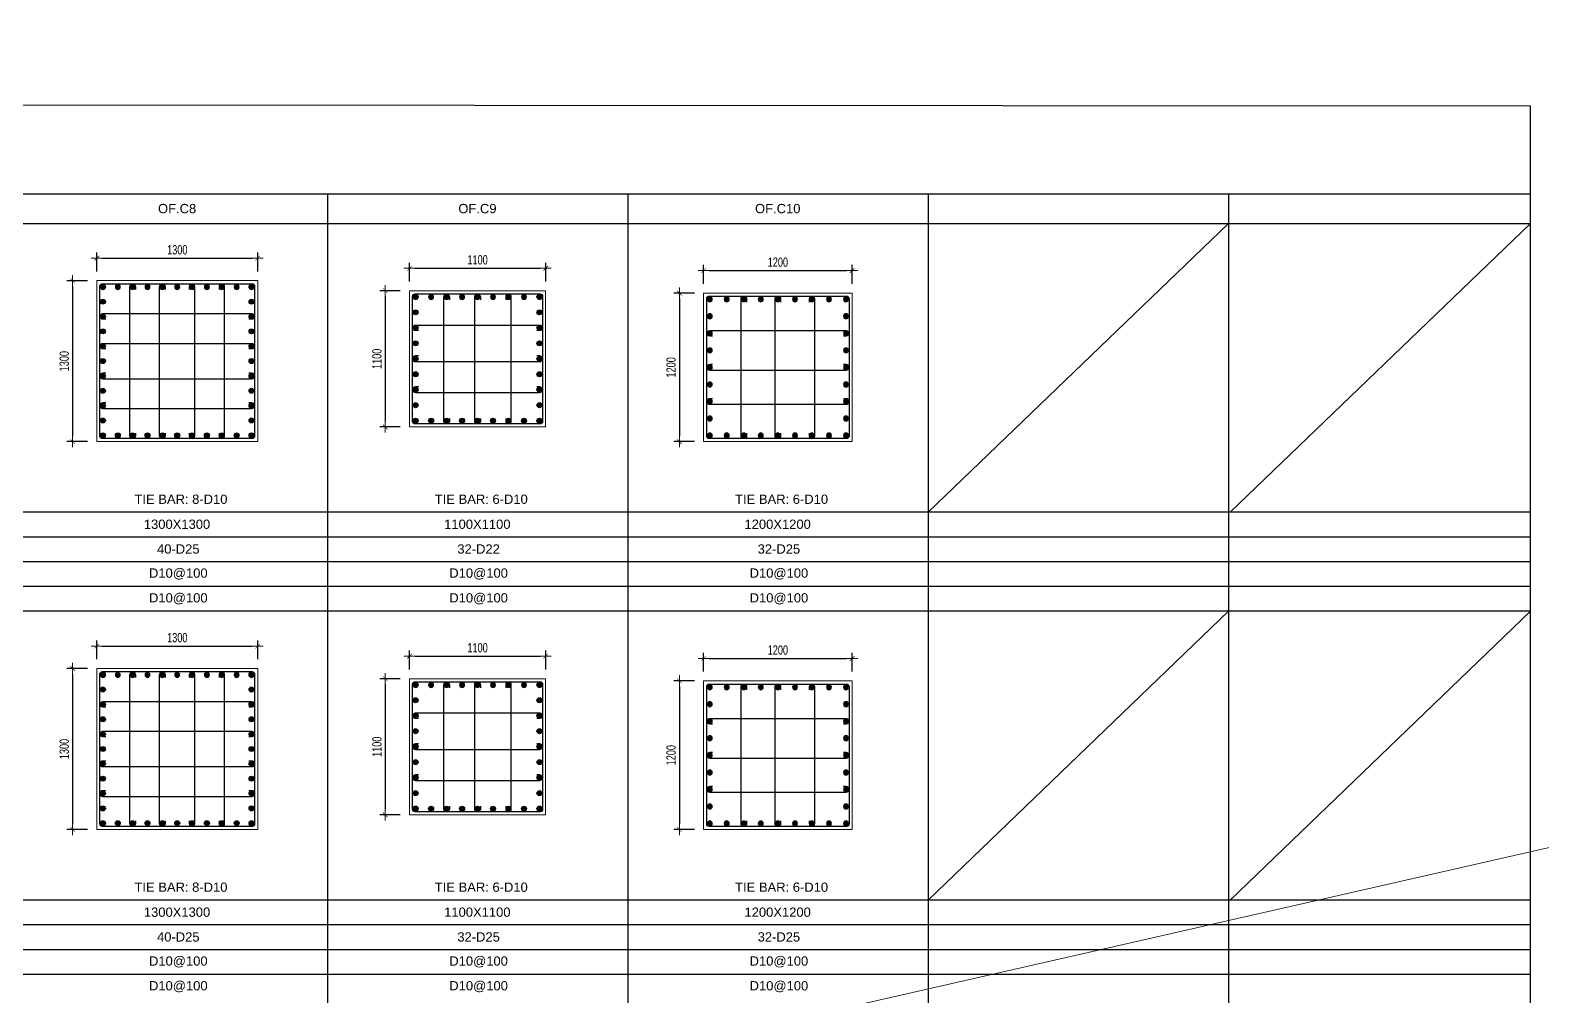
# Model space of a CAD drawing. Header units: millimetres. Extents: x 49323 to 380960, y -6102 to 181761.
# Drawn here: x 339682 to 351893, y 95727 to 103525 of the extents above; entities that cross this region are included whole.
import ezdxf
from ezdxf.enums import TextEntityAlignment as Align

# ---------------------------------------------------------------- set-up
doc = ezdxf.new("R2010")
doc.units = ezdxf.units.MM
doc.linetypes.add('CENTER2', pattern=[1.125, 0.75, -0.125, 0.125, -0.125])
doc.layers.get('Defpoints').update_dxf_attribs({"color": 151, "lineweight": 9})
for name, color, linetype in [('2', 2, 'Continuous'), ('A-ANNO-LEAD', 4, 'Continuous'), ('CEN', 1, 'CENTER2'), ('STL', 3, 'Continuous'), ('TIT1', 3, 'Continuous')]:
    doc.layers.add(name, color=color, linetype=linetype)
doc.layers.add('NDC_S_CONTINUOUS', color=3, linetype='Continuous', lineweight=20)
doc.layers.add('NDC_S_DIM', color=1, linetype='Continuous', lineweight=15)
doc.styles.add('NDC_ARIAL', font='arial.ttf', dxfattribs={"width": 0.85})
doc.styles.add('NDC_DIM', font='', dxfattribs={"width": 0.75})
doc.styles.get('NDC_DIM').set_extended_font_data('Dotum')
doc.dimstyles.new('NDC_dim_30', dxfattribs={"dimscale": 30, "dimtxt": 2.5, "dimasz": 1.5, "dimexe": 1.5, "dimexo": 2.5, "dimgap": 1, "dimtad": 1, "dimdec": 0, "dimzin": 0, "dimdsep": 46, "dimtxsty": 'NDC_DIM', "dimblk": 'DIMMARK', "dimcen": 0.09, "dimdle": 1.2, "dimclrd": 1, "dimclre": 1, "dimclrt": 3, "dimadec": 0, "dimazin": 0, "dimtfac": 1, "dimtdec": 0, "dimtix": 1, "dimtofl": 0, "dimtmove": 0, "dimatfit": 3, "dimfxl": 8, "dimfxlon": 1, "dimtolj": 1, "dimtzin": 0, "dimarcsym": 0})

# ---------------------------------------------------------------- blocks, each defined once
blk = doc.blocks.new('DIMMARK')
at = {"layer": 'NDC_S_DIM', "color": 1}
blk.add_line((-1.5, 0), (1, 0), dxfattribs=at)
at = {"layer": 'NDC_S_DIM', "color": 2, "const_width": 0.1}
blk.add_lwpolyline([(-0.42, -0.42), (0.42, 0.42)], dxfattribs=at)
blk = doc.blocks.new('*D1267')
at = {"layer": 'Defpoints', "color": 0, "ltscale": 40, "transparency": 16777216}
for p in [(341520, 98551), (340220, 98370), (341520, 98370)]:
    blk.add_point(p, dxfattribs=at)
at = {"layer": 'NDC_S_DIM', "color": 1, "lineweight": -2, "ltscale": 40, "transparency": 16777216}
for p, q in [((340220, 98445), (340220, 98596)), ((340265, 98551), (341475, 98551)), ((341520, 98445), (341520, 98596))]:
    blk.add_line(p, q, dxfattribs=at)
at = {"layer": 'NDC_S_DIM', "color": 1, "lineweight": -2, "ltscale": 40, "transparency": 16777216, "xscale": 45, "yscale": 45, "zscale": 45, "rotation": 180}
blk.add_blockref('DIMMARK', (340220, 98551), dxfattribs=at)
at = {"layer": 'NDC_S_DIM', "color": 1, "lineweight": -2, "ltscale": 40, "transparency": 16777216, "xscale": 45, "yscale": 45, "zscale": 45}
blk.add_blockref('DIMMARK', (341520, 98551), dxfattribs=at)
at = {"layer": 'NDC_S_DIM', "color": 3, "ltscale": 40, "transparency": 16777216, "insert": (340870, 98619), "char_height": 75, "attachment_point": 5, "style": 'NDC_DIM'}
blk.add_mtext('\\A1;1300', dxfattribs=at)
blk = doc.blocks.new('*D1268')
at = {"layer": 'Defpoints', "color": 0, "ltscale": 40, "transparency": 16777216}
for p in [(340220, 98370), (340024, 97070), (340220, 97070)]:
    blk.add_point(p, dxfattribs=at)
at = {"layer": 'NDC_S_DIM', "color": 1, "lineweight": -2, "ltscale": 40, "transparency": 16777216}
for p, q in [((340145, 98370), (339979, 98370)), ((340024, 98325), (340024, 97115)), ((340145, 97070), (339979, 97070))]:
    blk.add_line(p, q, dxfattribs=at)
at = {"layer": 'NDC_S_DIM', "color": 1, "lineweight": -2, "ltscale": 40, "transparency": 16777216, "xscale": 45, "yscale": 45, "zscale": 45}
for p, rotation in [((340024, 98370), 90), ((340024, 97070), 270)]:
    blk.add_blockref('DIMMARK', p, dxfattribs=dict(at, rotation=rotation))
at = {"layer": 'NDC_S_DIM', "color": 3, "ltscale": 40, "transparency": 16777216, "insert": (339957, 97720), "char_height": 75, "attachment_point": 5, "rotation": 90, "style": 'NDC_DIM'}
blk.add_mtext('\\A1;1300', dxfattribs=at)
blk = doc.blocks.new('8')
at = {"layer": '2'}
blk.add_hatch(color=256, dxfattribs=at).paths.add_polyline_path([(20, 0, 0.386127), (2, 20), (-2, 20, 0.386127), (-20, 0, 1)])
blk.add_circle((0, 0), 20, dxfattribs=at)
blk = doc.blocks.new('5')
at = {"layer": 'CEN', "rotation": 180}
blk.add_blockref('8', (0, 0), dxfattribs=at)
blk = doc.blocks.new('*U1227')
at = {"layer": 'STL', "xscale": -1, "rotation": 270}
blk.add_blockref('5', (0, 0), dxfattribs=at)
blk = doc.blocks.new('*U1228')
at = {"layer": 'NDC_S_DIM', "color": 0, "linetype": 'ByBlock', "lineweight": -2, "transparency": 16777216}
for p in [(308920, 95186), (309040, 95186), (309160, 95186), (309280, 95186), (309400, 95186), (309520, 95186), (309640, 95186), (309760, 95186), (309880, 95186), (310000, 95186), (310120, 95186)]:
    blk.add_blockref('*U1227', p, dxfattribs=at)
blk = doc.blocks.new('*U1229')
at = {"layer": 'STL', "xscale": -1, "rotation": 270}
blk.add_blockref('5', (0, 0), dxfattribs=at)
blk = doc.blocks.new('*U1230')
at = {"layer": 'NDC_S_DIM', "color": 0, "linetype": 'ByBlock', "lineweight": -2, "transparency": 16777216}
for p in [(308920, 95186), (309040, 95186), (309160, 95186), (309280, 95186), (309400, 95186), (309520, 95186), (309640, 95186), (309760, 95186), (309880, 95186), (310000, 95186), (310120, 95186)]:
    blk.add_blockref('*U1229', p, dxfattribs=at)
blk = doc.blocks.new('*U1243')
at = {"layer": 'STL', "xscale": -1, "rotation": 270}
blk.add_blockref('5', (0, 0), dxfattribs=at)
blk = doc.blocks.new('*U1244')
at = {"layer": 'NDC_S_DIM', "color": 0, "linetype": 'ByBlock', "lineweight": -2, "transparency": 16777216}
for p in [(308920, 95186), (309040, 95186), (309160, 95186), (309280, 95186), (309400, 95186), (309520, 95186), (309640, 95186), (309760, 95186), (309880, 95186), (310000, 95186), (310120, 95186)]:
    blk.add_blockref('*U1243', p, dxfattribs=at)
blk = doc.blocks.new('*U1245')
at = {"layer": 'STL', "xscale": -1, "rotation": 270}
blk.add_blockref('5', (0, 0), dxfattribs=at)
blk = doc.blocks.new('*U1246')
at = {"layer": 'NDC_S_DIM', "color": 0, "linetype": 'ByBlock', "lineweight": -2, "transparency": 16777216}
for p in [(308920, 95186), (309040, 95186), (309160, 95186), (309280, 95186), (309400, 95186), (309520, 95186), (309640, 95186), (309760, 95186), (309880, 95186), (310000, 95186), (310120, 95186)]:
    blk.add_blockref('*U1245', p, dxfattribs=at)
blk = doc.blocks.new('*D1269')
at = {"layer": 'Defpoints', "color": 0, "ltscale": 40, "transparency": 16777216}
for p in [(341520, 101684), (340220, 101502), (341520, 101502)]:
    blk.add_point(p, dxfattribs=at)
at = {"layer": 'NDC_S_DIM', "color": 1, "lineweight": -2, "ltscale": 40, "transparency": 16777216}
for p, q in [((340220, 101577), (340220, 101729)), ((341520, 101577), (341520, 101729)), ((340265, 101684), (341475, 101684))]:
    blk.add_line(p, q, dxfattribs=at)
at = {"layer": 'NDC_S_DIM', "color": 1, "lineweight": -2, "ltscale": 40, "transparency": 16777216, "xscale": 45, "yscale": 45, "zscale": 45, "rotation": 180}
blk.add_blockref('DIMMARK', (340220, 101684), dxfattribs=at)
at = {"layer": 'NDC_S_DIM', "color": 1, "lineweight": -2, "ltscale": 40, "transparency": 16777216, "xscale": 45, "yscale": 45, "zscale": 45}
blk.add_blockref('DIMMARK', (341520, 101684), dxfattribs=at)
at = {"layer": 'NDC_S_DIM', "color": 3, "ltscale": 40, "transparency": 16777216, "insert": (340870, 101751), "char_height": 75, "attachment_point": 5, "style": 'NDC_DIM'}
blk.add_mtext('\\A1;1300', dxfattribs=at)
blk = doc.blocks.new('*D1270')
at = {"layer": 'Defpoints', "color": 0, "ltscale": 40, "transparency": 16777216}
for p in [(340220, 101502), (340024, 100202), (340220, 100202)]:
    blk.add_point(p, dxfattribs=at)
at = {"layer": 'NDC_S_DIM', "color": 1, "lineweight": -2, "ltscale": 40, "transparency": 16777216}
for p, q in [((340145, 101502), (339979, 101502)), ((340024, 101457), (340024, 100247)), ((340145, 100202), (339979, 100202))]:
    blk.add_line(p, q, dxfattribs=at)
at = {"layer": 'NDC_S_DIM', "color": 1, "lineweight": -2, "ltscale": 40, "transparency": 16777216, "xscale": 45, "yscale": 45, "zscale": 45}
for p, rotation in [((340024, 101502), 90), ((340024, 100202), 270)]:
    blk.add_blockref('DIMMARK', p, dxfattribs=dict(at, rotation=rotation))
at = {"layer": 'NDC_S_DIM', "color": 3, "ltscale": 40, "transparency": 16777216, "insert": (339957, 100852), "char_height": 75, "attachment_point": 5, "rotation": 90, "style": 'NDC_DIM'}
blk.add_mtext('\\A1;1300', dxfattribs=at)
blk = doc.blocks.new('*U1235')
at = {"layer": 'STL', "xscale": -1, "rotation": 270}
blk.add_blockref('5', (0, 0), dxfattribs=at)
blk = doc.blocks.new('*U1236')
at = {"layer": 'NDC_S_DIM', "color": 0, "linetype": 'ByBlock', "lineweight": -2, "transparency": 16777216}
for p in [(308920, 95186), (309040, 95186), (309160, 95186), (309280, 95186), (309400, 95186), (309520, 95186), (309640, 95186), (309760, 95186), (309880, 95186), (310000, 95186), (310120, 95186)]:
    blk.add_blockref('*U1235', p, dxfattribs=at)
blk = doc.blocks.new('*U1237')
at = {"layer": 'STL', "xscale": -1, "rotation": 270}
blk.add_blockref('5', (0, 0), dxfattribs=at)
blk = doc.blocks.new('*U1238')
at = {"layer": 'NDC_S_DIM', "color": 0, "linetype": 'ByBlock', "lineweight": -2, "transparency": 16777216}
for p in [(308920, 95186), (309040, 95186), (309160, 95186), (309280, 95186), (309400, 95186), (309520, 95186), (309640, 95186), (309760, 95186), (309880, 95186), (310000, 95186), (310120, 95186)]:
    blk.add_blockref('*U1237', p, dxfattribs=at)
blk = doc.blocks.new('*U1239')
at = {"layer": 'STL', "xscale": -1, "rotation": 270}
blk.add_blockref('5', (0, 0), dxfattribs=at)
blk = doc.blocks.new('*U1240')
at = {"layer": 'NDC_S_DIM', "color": 0, "linetype": 'ByBlock', "lineweight": -2, "transparency": 16777216}
for p in [(308920, 95186), (309040, 95186), (309160, 95186), (309280, 95186), (309400, 95186), (309520, 95186), (309640, 95186), (309760, 95186), (309880, 95186), (310000, 95186), (310120, 95186)]:
    blk.add_blockref('*U1239', p, dxfattribs=at)
blk = doc.blocks.new('*U1241')
at = {"layer": 'STL', "xscale": -1, "rotation": 270}
blk.add_blockref('5', (0, 0), dxfattribs=at)
blk = doc.blocks.new('*U1242')
at = {"layer": 'NDC_S_DIM', "color": 0, "linetype": 'ByBlock', "lineweight": -2, "transparency": 16777216}
for p in [(308920, 95186), (309040, 95186), (309160, 95186), (309280, 95186), (309400, 95186), (309520, 95186), (309640, 95186), (309760, 95186), (309880, 95186), (310000, 95186), (310120, 95186)]:
    blk.add_blockref('*U1241', p, dxfattribs=at)
blk = doc.blocks.new('*D1323')
at = {"layer": 'Defpoints', "color": 0, "ltscale": 40, "transparency": 16777216}
for p in [(343846, 98470), (342746, 98288), (343846, 98288)]:
    blk.add_point(p, dxfattribs=at)
at = {"layer": 'NDC_S_DIM', "color": 1, "lineweight": -2, "ltscale": 40, "transparency": 16777216}
for p, q in [((342746, 98363), (342746, 98515)), ((342791, 98470), (343801, 98470)), ((343846, 98363), (343846, 98515))]:
    blk.add_line(p, q, dxfattribs=at)
at = {"layer": 'NDC_S_DIM', "color": 1, "lineweight": -2, "ltscale": 40, "transparency": 16777216, "xscale": 45, "yscale": 45, "zscale": 45, "rotation": 180}
blk.add_blockref('DIMMARK', (342746, 98470), dxfattribs=at)
at = {"layer": 'NDC_S_DIM', "color": 1, "lineweight": -2, "ltscale": 40, "transparency": 16777216, "xscale": 45, "yscale": 45, "zscale": 45}
blk.add_blockref('DIMMARK', (343846, 98470), dxfattribs=at)
at = {"layer": 'NDC_S_DIM', "color": 3, "ltscale": 40, "transparency": 16777216, "insert": (343296, 98537), "char_height": 75, "attachment_point": 5, "style": 'NDC_DIM'}
blk.add_mtext('\\A1;1100', dxfattribs=at)
blk = doc.blocks.new('*D1324')
at = {"layer": 'Defpoints', "color": 0, "ltscale": 40, "transparency": 16777216}
for p in [(342746, 98288), (342550, 97188), (342746, 97188)]:
    blk.add_point(p, dxfattribs=at)
at = {"layer": 'NDC_S_DIM', "color": 1, "lineweight": -2, "ltscale": 40, "transparency": 16777216}
for p, q in [((342671, 98288), (342505, 98288)), ((342550, 98243), (342550, 97233)), ((342671, 97188), (342505, 97188))]:
    blk.add_line(p, q, dxfattribs=at)
at = {"layer": 'NDC_S_DIM', "color": 1, "lineweight": -2, "ltscale": 40, "transparency": 16777216, "xscale": 45, "yscale": 45, "zscale": 45}
for p, rotation in [((342550, 98288), 90), ((342550, 97188), 270)]:
    blk.add_blockref('DIMMARK', p, dxfattribs=dict(at, rotation=rotation))
at = {"layer": 'NDC_S_DIM', "color": 3, "ltscale": 40, "transparency": 16777216, "insert": (342483, 97738), "char_height": 75, "attachment_point": 5, "rotation": 90, "style": 'NDC_DIM'}
blk.add_mtext('\\A1;1100', dxfattribs=at)
blk = doc.blocks.new('*U1315')
at = {"layer": 'STL', "xscale": -1, "rotation": 270}
blk.add_blockref('5', (0, 0), dxfattribs=at)
blk = doc.blocks.new('*U1316')
at = {"layer": 'NDC_S_DIM', "color": 0, "linetype": 'ByBlock', "lineweight": -2, "transparency": 16777216}
for p in [(306494, 98119), (306619, 98119), (306744, 98119), (306869, 98119), (306994, 98119), (307119, 98119), (307244, 98119), (307369, 98119), (307494, 98119)]:
    blk.add_blockref('*U1315', p, dxfattribs=at)
blk = doc.blocks.new('*U1303')
at = {"layer": 'STL', "xscale": -1, "rotation": 270}
blk.add_blockref('5', (0, 0), dxfattribs=at)
blk = doc.blocks.new('*U1304')
at = {"layer": 'NDC_S_DIM', "color": 0, "linetype": 'ByBlock', "lineweight": -2, "transparency": 16777216}
for p in [(306494, 98119), (306619, 98119), (306744, 98119), (306869, 98119), (306994, 98119), (307119, 98119), (307244, 98119), (307369, 98119), (307494, 98119)]:
    blk.add_blockref('*U1303', p, dxfattribs=at)
blk = doc.blocks.new('*U1305')
at = {"layer": 'STL', "xscale": -1, "rotation": 270}
blk.add_blockref('5', (0, 0), dxfattribs=at)
blk = doc.blocks.new('*U1306')
at = {"layer": 'NDC_S_DIM', "color": 0, "linetype": 'ByBlock', "lineweight": -2, "transparency": 16777216}
for p in [(306494, 98119), (306619, 98119), (306744, 98119), (306869, 98119), (306994, 98119), (307119, 98119), (307244, 98119), (307369, 98119), (307494, 98119)]:
    blk.add_blockref('*U1305', p, dxfattribs=at)
blk = doc.blocks.new('*U1311')
at = {"layer": 'STL', "xscale": -1, "rotation": 270}
blk.add_blockref('5', (0, 0), dxfattribs=at)
blk = doc.blocks.new('*U1312')
at = {"layer": 'NDC_S_DIM', "color": 0, "linetype": 'ByBlock', "lineweight": -2, "transparency": 16777216}
for p in [(306494, 98119), (306619, 98119), (306744, 98119), (306869, 98119), (306994, 98119), (307119, 98119), (307244, 98119), (307369, 98119), (307494, 98119)]:
    blk.add_blockref('*U1311', p, dxfattribs=at)
blk = doc.blocks.new('*D1325')
at = {"layer": 'Defpoints', "color": 0, "ltscale": 40, "transparency": 16777216}
for p in [(343846, 101602), (342746, 101421), (343846, 101421)]:
    blk.add_point(p, dxfattribs=at)
at = {"layer": 'NDC_S_DIM', "color": 1, "lineweight": -2, "ltscale": 40, "transparency": 16777216}
for p, q in [((342746, 101496), (342746, 101647)), ((342791, 101602), (343801, 101602)), ((343846, 101496), (343846, 101647))]:
    blk.add_line(p, q, dxfattribs=at)
at = {"layer": 'NDC_S_DIM', "color": 1, "lineweight": -2, "ltscale": 40, "transparency": 16777216, "xscale": 45, "yscale": 45, "zscale": 45, "rotation": 180}
blk.add_blockref('DIMMARK', (342746, 101602), dxfattribs=at)
at = {"layer": 'NDC_S_DIM', "color": 1, "lineweight": -2, "ltscale": 40, "transparency": 16777216, "xscale": 45, "yscale": 45, "zscale": 45}
blk.add_blockref('DIMMARK', (343846, 101602), dxfattribs=at)
at = {"layer": 'NDC_S_DIM', "color": 3, "ltscale": 40, "transparency": 16777216, "insert": (343296, 101670), "char_height": 75, "attachment_point": 5, "style": 'NDC_DIM'}
blk.add_mtext('\\A1;1100', dxfattribs=at)
blk = doc.blocks.new('*D1326')
at = {"layer": 'Defpoints', "color": 0, "ltscale": 40, "transparency": 16777216}
for p in [(342746, 101421), (342550, 100321), (342746, 100321)]:
    blk.add_point(p, dxfattribs=at)
at = {"layer": 'NDC_S_DIM', "color": 1, "lineweight": -2, "ltscale": 40, "transparency": 16777216}
for p, q in [((342671, 101421), (342505, 101421)), ((342550, 101376), (342550, 100366)), ((342671, 100321), (342505, 100321))]:
    blk.add_line(p, q, dxfattribs=at)
at = {"layer": 'NDC_S_DIM', "color": 1, "lineweight": -2, "ltscale": 40, "transparency": 16777216, "xscale": 45, "yscale": 45, "zscale": 45}
for p, rotation in [((342550, 101421), 90), ((342550, 100321), 270)]:
    blk.add_blockref('DIMMARK', p, dxfattribs=dict(at, rotation=rotation))
at = {"layer": 'NDC_S_DIM', "color": 3, "ltscale": 40, "transparency": 16777216, "insert": (342483, 100871), "char_height": 75, "attachment_point": 5, "rotation": 90, "style": 'NDC_DIM'}
blk.add_mtext('\\A1;1100', dxfattribs=at)
blk = doc.blocks.new('*U1290')
at = {"layer": 'STL', "xscale": -1, "rotation": 270}
blk.add_blockref('5', (0, 0), dxfattribs=at)
blk = doc.blocks.new('*U1291')
at = {"layer": 'NDC_S_DIM', "color": 0, "linetype": 'ByBlock', "lineweight": -2, "transparency": 16777216}
for p in [(306494, 98119), (306619, 98119), (306744, 98119), (306869, 98119), (306994, 98119), (307119, 98119), (307244, 98119), (307369, 98119), (307494, 98119)]:
    blk.add_blockref('*U1290', p, dxfattribs=at)
blk = doc.blocks.new('*U1307')
at = {"layer": 'STL', "xscale": -1, "rotation": 270}
blk.add_blockref('5', (0, 0), dxfattribs=at)
blk = doc.blocks.new('*U1308')
at = {"layer": 'NDC_S_DIM', "color": 0, "linetype": 'ByBlock', "lineweight": -2, "transparency": 16777216}
for p in [(306494, 98119), (306619, 98119), (306744, 98119), (306869, 98119), (306994, 98119), (307119, 98119), (307244, 98119), (307369, 98119), (307494, 98119)]:
    blk.add_blockref('*U1307', p, dxfattribs=at)
blk = doc.blocks.new('*U1309')
at = {"layer": 'STL', "xscale": -1, "rotation": 270}
blk.add_blockref('5', (0, 0), dxfattribs=at)
blk = doc.blocks.new('*U1310')
at = {"layer": 'NDC_S_DIM', "color": 0, "linetype": 'ByBlock', "lineweight": -2, "transparency": 16777216}
for p in [(306494, 98119), (306619, 98119), (306744, 98119), (306869, 98119), (306994, 98119), (307119, 98119), (307244, 98119), (307369, 98119), (307494, 98119)]:
    blk.add_blockref('*U1309', p, dxfattribs=at)
blk = doc.blocks.new('*U1313')
at = {"layer": 'STL', "xscale": -1, "rotation": 270}
blk.add_blockref('5', (0, 0), dxfattribs=at)
blk = doc.blocks.new('*U1314')
at = {"layer": 'NDC_S_DIM', "color": 0, "linetype": 'ByBlock', "lineweight": -2, "transparency": 16777216}
for p in [(306494, 98119), (306619, 98119), (306744, 98119), (306869, 98119), (306994, 98119), (307119, 98119), (307244, 98119), (307369, 98119), (307494, 98119)]:
    blk.add_blockref('*U1313', p, dxfattribs=at)
blk = doc.blocks.new('*D1373')
at = {"layer": 'Defpoints', "color": 0, "ltscale": 40, "transparency": 16777216}
for p in [(346322, 98451), (345122, 98270), (346322, 98270)]:
    blk.add_point(p, dxfattribs=at)
at = {"layer": 'NDC_S_DIM', "color": 1, "lineweight": -2, "ltscale": 40, "transparency": 16777216}
for p, q in [((345122, 98345), (345122, 98496)), ((345167, 98451), (346277, 98451)), ((346322, 98345), (346322, 98496))]:
    blk.add_line(p, q, dxfattribs=at)
at = {"layer": 'NDC_S_DIM', "color": 1, "lineweight": -2, "ltscale": 40, "transparency": 16777216, "xscale": 45, "yscale": 45, "zscale": 45, "rotation": 180}
blk.add_blockref('DIMMARK', (345122, 98451), dxfattribs=at)
at = {"layer": 'NDC_S_DIM', "color": 1, "lineweight": -2, "ltscale": 40, "transparency": 16777216, "xscale": 45, "yscale": 45, "zscale": 45}
blk.add_blockref('DIMMARK', (346322, 98451), dxfattribs=at)
at = {"layer": 'NDC_S_DIM', "color": 3, "ltscale": 40, "transparency": 16777216, "insert": (345722, 98519), "char_height": 75, "attachment_point": 5, "style": 'NDC_DIM'}
blk.add_mtext('\\A1;1200', dxfattribs=at)
blk = doc.blocks.new('*D1374')
at = {"layer": 'Defpoints', "color": 0, "ltscale": 40, "transparency": 16777216}
for p in [(345122, 98270), (344926, 97070), (345122, 97070)]:
    blk.add_point(p, dxfattribs=at)
at = {"layer": 'NDC_S_DIM', "color": 1, "lineweight": -2, "ltscale": 40, "transparency": 16777216}
for p, q in [((345047, 98270), (344881, 98270)), ((344926, 98225), (344926, 97115)), ((345047, 97070), (344881, 97070))]:
    blk.add_line(p, q, dxfattribs=at)
at = {"layer": 'NDC_S_DIM', "color": 1, "lineweight": -2, "ltscale": 40, "transparency": 16777216, "xscale": 45, "yscale": 45, "zscale": 45}
for p, rotation in [((344926, 98270), 90), ((344926, 97070), 270)]:
    blk.add_blockref('DIMMARK', p, dxfattribs=dict(at, rotation=rotation))
at = {"layer": 'NDC_S_DIM', "color": 3, "ltscale": 40, "transparency": 16777216, "insert": (344859, 97670), "char_height": 75, "attachment_point": 5, "rotation": 90, "style": 'NDC_DIM'}
blk.add_mtext('\\A1;1200', dxfattribs=at)
blk = doc.blocks.new('*U1362')
at = {"layer": 'STL', "xscale": -1, "rotation": 270}
blk.add_blockref('5', (0, 0), dxfattribs=at)
blk = doc.blocks.new('*U1366')
at = {"layer": 'NDC_S_DIM', "color": 0, "linetype": 'ByBlock', "lineweight": -2, "transparency": 16777216}
for p in [(306394, 95024), (306531, 95024), (306669, 95024), (306806, 95024), (306944, 95024), (307082, 95024), (307219, 95024), (307357, 95024), (307494, 95024)]:
    blk.add_blockref('*U1362', p, dxfattribs=at)
blk = doc.blocks.new('*U1358')
at = {"layer": 'STL', "xscale": -1, "rotation": 270}
blk.add_blockref('5', (0, 0), dxfattribs=at)
blk = doc.blocks.new('*U1357')
at = {"layer": 'NDC_S_DIM', "color": 0, "linetype": 'ByBlock', "lineweight": -2, "transparency": 16777216}
for p in [(306394, 95024), (306531, 95024), (306669, 95024), (306806, 95024), (306944, 95024), (307082, 95024), (307219, 95024), (307357, 95024), (307494, 95024)]:
    blk.add_blockref('*U1358', p, dxfattribs=at)
blk = doc.blocks.new('*U1360')
at = {"layer": 'STL', "xscale": -1, "rotation": 270}
blk.add_blockref('5', (0, 0), dxfattribs=at)
blk = doc.blocks.new('*U1359')
at = {"layer": 'NDC_S_DIM', "color": 0, "linetype": 'ByBlock', "lineweight": -2, "transparency": 16777216}
for p in [(306394, 95024), (306531, 95024), (306669, 95024), (306806, 95024), (306944, 95024), (307082, 95024), (307219, 95024), (307357, 95024), (307494, 95024)]:
    blk.add_blockref('*U1360', p, dxfattribs=at)
blk = doc.blocks.new('*U1365')
at = {"layer": 'STL', "xscale": -1, "rotation": 270}
blk.add_blockref('5', (0, 0), dxfattribs=at)
blk = doc.blocks.new('*U1361')
at = {"layer": 'NDC_S_DIM', "color": 0, "linetype": 'ByBlock', "lineweight": -2, "transparency": 16777216}
for p in [(306394, 95024), (306531, 95024), (306669, 95024), (306806, 95024), (306944, 95024), (307082, 95024), (307219, 95024), (307357, 95024), (307494, 95024)]:
    blk.add_blockref('*U1365', p, dxfattribs=at)
blk = doc.blocks.new('*D1375')
at = {"layer": 'Defpoints', "color": 0, "ltscale": 40, "transparency": 16777216}
for p in [(346322, 101584), (345122, 101402), (346322, 101402)]:
    blk.add_point(p, dxfattribs=at)
at = {"layer": 'NDC_S_DIM', "color": 1, "lineweight": -2, "ltscale": 40, "transparency": 16777216}
for p, q in [((345122, 101477), (345122, 101629)), ((346322, 101477), (346322, 101629)), ((345167, 101584), (346277, 101584))]:
    blk.add_line(p, q, dxfattribs=at)
at = {"layer": 'NDC_S_DIM', "color": 1, "lineweight": -2, "ltscale": 40, "transparency": 16777216, "xscale": 45, "yscale": 45, "zscale": 45, "rotation": 180}
blk.add_blockref('DIMMARK', (345122, 101584), dxfattribs=at)
at = {"layer": 'NDC_S_DIM', "color": 1, "lineweight": -2, "ltscale": 40, "transparency": 16777216, "xscale": 45, "yscale": 45, "zscale": 45}
blk.add_blockref('DIMMARK', (346322, 101584), dxfattribs=at)
at = {"layer": 'NDC_S_DIM', "color": 3, "ltscale": 40, "transparency": 16777216, "insert": (345722, 101651), "char_height": 75, "attachment_point": 5, "style": 'NDC_DIM'}
blk.add_mtext('\\A1;1200', dxfattribs=at)
blk = doc.blocks.new('*D1376')
at = {"layer": 'Defpoints', "color": 0, "ltscale": 40, "transparency": 16777216}
for p in [(345122, 101402), (344926, 100202), (345122, 100202)]:
    blk.add_point(p, dxfattribs=at)
at = {"layer": 'NDC_S_DIM', "color": 1, "lineweight": -2, "ltscale": 40, "transparency": 16777216}
for p, q in [((345047, 101402), (344881, 101402)), ((344926, 101357), (344926, 100247)), ((345047, 100202), (344881, 100202))]:
    blk.add_line(p, q, dxfattribs=at)
at = {"layer": 'NDC_S_DIM', "color": 1, "lineweight": -2, "ltscale": 40, "transparency": 16777216, "xscale": 45, "yscale": 45, "zscale": 45}
for p, rotation in [((344926, 101402), 90), ((344926, 100202), 270)]:
    blk.add_blockref('DIMMARK', p, dxfattribs=dict(at, rotation=rotation))
at = {"layer": 'NDC_S_DIM', "color": 3, "ltscale": 40, "transparency": 16777216, "insert": (344859, 100802), "char_height": 75, "attachment_point": 5, "rotation": 90, "style": 'NDC_DIM'}
blk.add_mtext('\\A1;1200', dxfattribs=at)
blk = doc.blocks.new('*U1344')
at = {"layer": 'STL', "xscale": -1, "rotation": 270}
blk.add_blockref('5', (0, 0), dxfattribs=at)
blk = doc.blocks.new('*U1364')
at = {"layer": 'NDC_S_DIM', "color": 0, "linetype": 'ByBlock', "lineweight": -2, "transparency": 16777216}
for p in [(306394, 95024), (306531, 95024), (306669, 95024), (306806, 95024), (306944, 95024), (307082, 95024), (307219, 95024), (307357, 95024), (307494, 95024)]:
    blk.add_blockref('*U1344', p, dxfattribs=at)
blk = doc.blocks.new('*U1340')
at = {"layer": 'STL', "xscale": -1, "rotation": 270}
blk.add_blockref('5', (0, 0), dxfattribs=at)
blk = doc.blocks.new('*U1339')
at = {"layer": 'NDC_S_DIM', "color": 0, "linetype": 'ByBlock', "lineweight": -2, "transparency": 16777216}
for p in [(306394, 95024), (306531, 95024), (306669, 95024), (306806, 95024), (306944, 95024), (307082, 95024), (307219, 95024), (307357, 95024), (307494, 95024)]:
    blk.add_blockref('*U1340', p, dxfattribs=at)
blk = doc.blocks.new('*U1342')
at = {"layer": 'STL', "xscale": -1, "rotation": 270}
blk.add_blockref('5', (0, 0), dxfattribs=at)
blk = doc.blocks.new('*U1341')
at = {"layer": 'NDC_S_DIM', "color": 0, "linetype": 'ByBlock', "lineweight": -2, "transparency": 16777216}
for p in [(306394, 95024), (306531, 95024), (306669, 95024), (306806, 95024), (306944, 95024), (307082, 95024), (307219, 95024), (307357, 95024), (307494, 95024)]:
    blk.add_blockref('*U1342', p, dxfattribs=at)
blk = doc.blocks.new('*U1363')
at = {"layer": 'STL', "xscale": -1, "rotation": 270}
blk.add_blockref('5', (0, 0), dxfattribs=at)
blk = doc.blocks.new('*U1343')
at = {"layer": 'NDC_S_DIM', "color": 0, "linetype": 'ByBlock', "lineweight": -2, "transparency": 16777216}
for p in [(306394, 95024), (306531, 95024), (306669, 95024), (306806, 95024), (306944, 95024), (307082, 95024), (307219, 95024), (307357, 95024), (307494, 95024)]:
    blk.add_blockref('*U1363', p, dxfattribs=at)

msp = doc.modelspace()

# ---------------------------------------------------------------- linework, layer by layer
at = {"layer": '2', "lineweight": -2, "ltscale": 1000}
for points in [[(341494.6, 101457.3), (341494.6, 100247.3, -0.4142136), (341474.6, 100227.3), (340264.6, 100227.3, -0.4142136), (340244.6, 100247.3), (340244.6, 101457.3, -0.4142136), (340264.6, 101477.3), (341474.6, 101477.3, -0.4142136)], [(343820.7, 101375.6), (343820.7, 100365.6, -0.4142136), (343800.7, 100345.6), (342790.7, 100345.6, -0.4142136), (342770.7, 100365.6), (342770.7, 101375.6, -0.4142136), (342790.7, 101395.6), (343800.7, 101395.6, -0.4142136)], [(346296.8, 101357.3), (346296.8, 100247.3, -0.4142136), (346276.8, 100227.3), (345166.8, 100227.3, -0.4142136), (345146.8, 100247.3), (345146.8, 101357.3, -0.4142136), (345166.8, 101377.3), (346276.8, 101377.3, -0.4142136)], [(341494.6, 98324.6), (341494.6, 97114.6, -0.4142136), (341474.6, 97094.6), (340264.6, 97094.6, -0.4142136), (340244.6, 97114.6), (340244.6, 98324.6, -0.4142136), (340264.6, 98344.6), (341474.6, 98344.6, -0.4142136)], [(343820.7, 98242.9), (343820.7, 97232.9, -0.4142136), (343800.7, 97212.9), (342790.7, 97212.9, -0.4142136), (342770.7, 97232.9), (342770.7, 98242.9, -0.4142136), (342790.7, 98262.9), (343800.7, 98262.9, -0.4142136)], [(346296.8, 98224.6), (346296.8, 97114.6, -0.4142136), (346276.8, 97094.6), (345166.8, 97094.6, -0.4142136), (345146.8, 97114.6), (345146.8, 98224.6, -0.4142136), (345166.8, 98244.6), (346276.8, 98244.6, -0.4142136)]]:
    msp.add_lwpolyline(points, format="xyb", close=True, dxfattribs=at)
at = {"layer": '2'}
for points in [[(340531.9, 100271.9), (340531.9, 100249.8, -1), (340486.9, 100249.8), (340486.9, 101451.8, -1), (340531.9, 101451.8), (340531.9, 101429.6)], [(340772, 100271.9), (340772, 100249.8, -1), (340727, 100249.8), (340727, 101451.8, -1), (340772, 101451.8), (340772, 101429.6)], [(340967.1, 100271.9), (340967.1, 100249.8, 1), (341012.1, 100249.8), (341012.1, 101451.8, 1), (340967.1, 101451.8), (340967.1, 101429.6)], [(341207.2, 100271.9), (341207.2, 100249.8, 1), (341252.2, 100249.8), (341252.2, 101451.8, 1), (341207.2, 101451.8), (341207.2, 101429.6)], [(343068.1, 100390.3), (343068.1, 100368.1, -1), (343023, 100368.1), (343023, 101370.1, -1), (343068.1, 101370.1), (343068.1, 101348)], [(343318.2, 100390.3), (343318.2, 100368.1, -1), (343273.2, 100368.1), (343273.2, 101370.1, -1), (343318.2, 101370.1), (343318.2, 101348)], [(343523.3, 100390.3), (343523.3, 100368.1, 1), (343568.3, 100368.1), (343568.3, 101370.1, 1), (343523.3, 101370.1), (343523.3, 101348)], [(345469.2, 100271.9), (345469.2, 100249.8, -1), (345424.1, 100249.8), (345424.1, 101351.8, -1), (345469.2, 101351.8), (345469.2, 101329.6)], [(345744.3, 100271.9), (345744.3, 100249.8, -1), (345699.3, 100249.8), (345699.3, 101351.8, -1), (345744.3, 101351.8), (345744.3, 101329.6)], [(345974.4, 100271.9), (345974.4, 100249.8, 1), (346019.4, 100249.8), (346019.4, 101351.8, 1), (345974.4, 101351.8), (345974.4, 101329.6)], [(340291.5, 101190.6), (340269.3, 101190.6, -1), (340269.3, 101235.7), (341471.4, 101235.7, -1), (341471.4, 101190.6), (341449.3, 101190.6)], [(342817.6, 101099), (342795.4, 101099, -1), (342795.4, 101144), (343797.5, 101144, -1), (343797.5, 101099), (343775.3, 101099)], [(340291.5, 100950.6), (340269.3, 100950.6, -1), (340269.3, 100995.6), (341471.4, 100995.6, -1), (341471.4, 100950.6), (341449.3, 100950.6)], [(345193.7, 101054.2), (345171.5, 101054.2, -1), (345171.5, 101099.2), (346273.6, 101099.2, -1), (346273.6, 101054.2), (346251.4, 101054.2)], [(342817.6, 100893.9), (342795.4, 100893.9, 1), (342795.4, 100848.9), (343797.5, 100848.9, 1), (343797.5, 100893.9), (343775.3, 100893.9)], [(340291.5, 100755.5), (340269.3, 100755.5, 1), (340269.3, 100710.5), (341471.4, 100710.5, 1), (341471.4, 100755.5), (341449.3, 100755.5)], [(345193.7, 100824.1), (345171.5, 100824.1, 1), (345171.5, 100779), (346273.6, 100779, 1), (346273.6, 100824.1), (346251.4, 100824.1)], [(342817.6, 100643.8), (342795.4, 100643.8, 1), (342795.4, 100598.7), (343797.5, 100598.7, 1), (343797.5, 100643.8), (343775.3, 100643.8)], [(340291.5, 100515.4), (340269.3, 100515.4, 1), (340269.3, 100470.4), (341471.4, 100470.4, 1), (341471.4, 100515.4), (341449.3, 100515.4)], [(345193.7, 100548.9), (345171.5, 100548.9, 1), (345171.5, 100503.9), (346273.6, 100503.9, 1), (346273.6, 100548.9), (346251.4, 100548.9)], [(340531.9, 97139.2), (340531.9, 97117.1, -1), (340486.9, 97117.1), (340486.9, 98319.1, -1), (340531.9, 98319.1), (340531.9, 98296.9)], [(340772, 97139.2), (340772, 97117.1, -1), (340727, 97117.1), (340727, 98319.1, -1), (340772, 98319.1), (340772, 98296.9)], [(340967.1, 97139.2), (340967.1, 97117.1, 1), (341012.1, 97117.1), (341012.1, 98319.1, 1), (340967.1, 98319.1), (340967.1, 98296.9)], [(341207.2, 97139.2), (341207.2, 97117.1, 1), (341252.2, 97117.1), (341252.2, 98319.1, 1), (341207.2, 98319.1), (341207.2, 98296.9)], [(343068.1, 97257.6), (343068.1, 97235.4, -1), (343023, 97235.4), (343023, 98237.4, -1), (343068.1, 98237.4), (343068.1, 98215.3)], [(343318.2, 97257.6), (343318.2, 97235.4, -1), (343273.2, 97235.4), (343273.2, 98237.4, -1), (343318.2, 98237.4), (343318.2, 98215.3)], [(343523.3, 97257.6), (343523.3, 97235.4, 1), (343568.3, 97235.4), (343568.3, 98237.4, 1), (343523.3, 98237.4), (343523.3, 98215.3)], [(345469.2, 97139.2), (345469.2, 97117.1, -1), (345424.1, 97117.1), (345424.1, 98219.1, -1), (345469.2, 98219.1), (345469.2, 98196.9)], [(345744.3, 97139.2), (345744.3, 97117.1, -1), (345699.3, 97117.1), (345699.3, 98219.1, -1), (345744.3, 98219.1), (345744.3, 98196.9)], [(345974.4, 97139.2), (345974.4, 97117.1, 1), (346019.4, 97117.1), (346019.4, 98219.1, 1), (345974.4, 98219.1), (345974.4, 98196.9)], [(340291.5, 98057.9), (340269.3, 98057.9, -1), (340269.3, 98103), (341471.4, 98103, -1), (341471.4, 98057.9), (341449.3, 98057.9)], [(342817.6, 97966.3), (342795.4, 97966.3, -1), (342795.4, 98011.3), (343797.5, 98011.3, -1), (343797.5, 97966.3), (343775.3, 97966.3)], [(345193.7, 97921.5), (345171.5, 97921.5, -1), (345171.5, 97966.5), (346273.6, 97966.5, -1), (346273.6, 97921.5), (346251.4, 97921.5)], [(340291.5, 97817.9), (340269.3, 97817.9, -1), (340269.3, 97862.9), (341471.4, 97862.9, -1), (341471.4, 97817.9), (341449.3, 97817.9)], [(342817.6, 97761.2), (342795.4, 97761.2, 1), (342795.4, 97716.2), (343797.5, 97716.2, 1), (343797.5, 97761.2), (343775.3, 97761.2)], [(345193.7, 97691.4), (345171.5, 97691.4, 1), (345171.5, 97646.3), (346273.6, 97646.3, 1), (346273.6, 97691.4), (346251.4, 97691.4)], [(340291.5, 97622.8), (340269.3, 97622.8, 1), (340269.3, 97577.8), (341471.4, 97577.8, 1), (341471.4, 97622.8), (341449.3, 97622.8)], [(342817.6, 97511.1), (342795.4, 97511.1, 1), (342795.4, 97466), (343797.5, 97466, 1), (343797.5, 97511.1), (343775.3, 97511.1)], [(340291.5, 97382.7), (340269.3, 97382.7, 1), (340269.3, 97337.7), (341471.4, 97337.7, 1), (341471.4, 97382.7), (341449.3, 97382.7)], [(345193.7, 97416.2), (345171.5, 97416.2, 1), (345171.5, 97371.2), (346273.6, 97371.2, 1), (346273.6, 97416.2), (346251.4, 97416.2)]]:
    msp.add_lwpolyline(points, format="xyb", dxfattribs=at)
at = {"layer": 'A-ANNO-LEAD'}
msp.add_lwpolyline([(330466.4, 86304.5), (351801.4, 86291.4), (351801.4, 102911.4), (330466.4, 102924.5)], close=True, dxfattribs=at)
at = {"layer": 'Defpoints', "ltscale": 40}
msp.add_line((302635, 85704.5), (380959.6, 103524.5), dxfattribs=at)
at = {"layer": 'NDC_S_CONTINUOUS', "ltscale": 70}
for points in [[(341519.6, 101502.3), (341519.6, 100202.3), (340219.6, 100202.3), (340219.6, 101502.3), (341519.6, 101502.3)], [(343845.7, 101420.6), (343845.7, 100320.6), (342745.7, 100320.6), (342745.7, 101420.6), (343845.7, 101420.6)], [(346321.8, 101402.3), (346321.8, 100202.3), (345121.8, 100202.3), (345121.8, 101402.3), (346321.8, 101402.3)], [(341519.6, 98369.6), (341519.6, 97069.6), (340219.6, 97069.6), (340219.6, 98369.6), (341519.6, 98369.6)], [(343845.7, 98287.9), (343845.7, 97187.9), (342745.7, 97187.9), (342745.7, 98287.9), (343845.7, 98287.9)], [(346321.8, 98269.6), (346321.8, 97069.6), (345121.8, 97069.6), (345121.8, 98269.6), (346321.8, 98269.6)]]:
    msp.add_lwpolyline(points, dxfattribs=at)
at = {"layer": 'TIT1', "color": 2}
msp.add_line((330466.4, 102204.5), (351801.4, 102204.5), dxfattribs=at)
at = {"layer": 'TIT1'}
for p, q in [((342082.6, 102204.5), (342082.6, 86304.5)), ((344508.7, 102204.5), (344508.7, 86304.5)), ((346934.8, 102204.5), (346934.8, 86304.5)), ((349360.9, 102204.5), (349360.9, 86292.9)), ((330466.4, 101964.5), (351801.4, 101964.5)), ((351801.4, 98831.8), (330466.4, 98831.8))]:
    msp.add_line(p, q, dxfattribs=at)
at = {"layer": 'TIT1', "color": 8}
for p, q in [((351801.4, 99631.8), (331094.3, 99631.8)), ((351801.4, 99431.8), (331094.3, 99431.8)), ((351801.4, 99231.8), (331094.3, 99231.8)), ((351801.4, 99031.8), (331094.3, 99031.8)), ((351801.4, 96499.1), (331094.3, 96499.1)), ((351801.4, 96299.1), (331094.3, 96299.1)), ((351801.4, 96099.1), (331094.3, 96099.1)), ((351801.4, 95899.1), (331523.5, 95899.1))]:
    msp.add_line(p, q, dxfattribs=at)
for points in [[(349360.9, 101964.5), (346934.8, 99631.8)], [(351801.4, 101964.5), (349375.3, 99631.8)], [(349360.9, 98831.8), (346934.8, 96499.1)], [(351801.4, 98831.8), (349375.3, 96499.1)]]:
    msp.add_lwpolyline(points, dxfattribs=at)

# ---------------------------------------------------------------- block references
at = {"layer": 'NDC_S_DIM', "xscale": -1}
for name, p, rotation in [('*U1240', (245083, -208667.1), 270), ('*U1242', (246283.4, -208667.1), 270), ('*U1310', (244676.4, -206122.6), 270), ('*U1314', (245676.8, -206122.6), 270), ('*U1308', (36301.7, 198490.2), 180), ('*U1238', (31349.5, 195439.2), 180), ('*U1244', (245083, -211799.8), 270), ('*U1246', (246283.4, -211799.8), 270), ('*U1306', (244676.4, -209255.3), 270), ('*U1312', (245676.8, -209255.3), 270), ('*U1304', (36301.7, 195357.5), 180), ('*U1230', (31349.5, 192306.5), 180)]:
    msp.add_blockref(name, p, dxfattribs=dict(at, rotation=rotation))
at = {"layer": 'NDC_S_DIM'}
for name, p in [('*U1236', (31349.5, 6265.4)), ('*U1291', (36301.7, 3251.1)), ('*U1364', (38777.8, 6327.6)), ('*U1339', (38777.8, 5227.1)), ('*U1228', (31349.5, 3132.7)), ('*U1316', (36301.7, 118.4)), ('*U1366', (38777.8, 3194.9)), ('*U1357', (38777.8, 2094.4))]:
    msp.add_blockref(name, p, dxfattribs=at)
at = {"layer": 'NDC_S_DIM', "rotation": 90}
for name, p in [('*U1341', (440195.8, -206142.4)), ('*U1343', (441296.2, -206142.4)), ('*U1359', (440195.8, -209275.1)), ('*U1361', (441296.2, -209275.1))]:
    msp.add_blockref(name, p, dxfattribs=at)

# ---------------------------------------------------------------- texts
at = {"layer": 'TIT1', "color": 2, "style": 'NDC_ARIAL'}
for s, p in [('OF.C8', (340868.6, 102084.5)), ('OF.C9', (343294.7, 102084.5)), ('OF.C10', (345720.8, 102084.5))]:
    msp.add_text(s, height=75, dxfattribs=at).set_placement(p, align=Align.MIDDLE)
at = {"layer": 'TIT1', "style": 'NDC_ARIAL'}
for s, p in [('TIE BAR: 8-D10', (340899.8, 99737.1)), ('TIE BAR: 6-D10', (343325.9, 99737.1)), ('TIE BAR: 6-D10', (345752, 99737.1)), ('1300X1300', (340868, 99535.2)), ('1100X1100', (343294.1, 99535.2)), ('1200X1200', (345720.2, 99535.2)), ('40-D25', (340878.1, 99335.2)), ('32-D22', (343304.2, 99335.2)), ('32-D25', (345730.3, 99335.2)), ('D10@100', (340878.1, 99135.2)), ('D10@100', (343304.2, 99135.2)), ('D10@100', (345730.3, 99135.2)), ('D10@100', (340878.1, 98935.2)), ('D10@100', (343304.2, 98935.2)), ('D10@100', (345730.3, 98935.2)), ('TIE BAR: 8-D10', (340899.8, 96604.4)), ('TIE BAR: 6-D10', (343325.9, 96604.4)), ('TIE BAR: 6-D10', (345752, 96604.4)), ('1300X1300', (340868, 96402.5)), ('1100X1100', (343294.1, 96402.5)), ('1200X1200', (345720.2, 96402.5)), ('40-D25', (340878.1, 96202.5)), ('32-D25', (343304.2, 96202.5)), ('32-D25', (345730.3, 96202.5)), ('D10@100', (340878.1, 96002.5)), ('D10@100', (343304.2, 96002.5)), ('D10@100', (345730.3, 96002.5)), ('D10@100', (340878.1, 95802.5)), ('D10@100', (343304.2, 95802.5)), ('D10@100', (345730.3, 95802.5))]:
    msp.add_text(s, height=75, dxfattribs=at).set_placement(p, align=Align.MIDDLE)

# ---------------------------------------------------------------- dimensions: what is measured, and where the dimension line sits
at = {"layer": 'NDC_S_DIM', "ltscale": 40}
for base, p1, p2, picture, middle in [((341519.6, 101683.9), (340219.6, 101502.3), (341519.6, 101502.3), '*D1269', (340869.6, 101751.4)), ((343845.7, 101602.2), (342745.7, 101420.6), (343845.7, 101420.6), '*D1325', (343295.7, 101669.8)), ((346321.8, 101583.9), (345121.8, 101402.3), (346321.8, 101402.3), '*D1375', (345721.8, 101651.4)), ((341519.6, 98551.2), (340219.6, 98369.6), (341519.6, 98369.6), '*D1267', (340869.6, 98618.7)), ((343845.7, 98469.5), (342745.7, 98287.9), (343845.7, 98287.9), '*D1323', (343295.7, 98537.1)), ((346321.8, 98451.2), (345121.8, 98269.6), (346321.8, 98269.6), '*D1373', (345721.8, 98518.7))]:
    dim = msp.add_linear_dim(base=base, p1=p1, p2=p2, dimstyle='NDC_dim_30', dxfattribs=at)
    dim.commit()
    dim.dimension.update_dxf_attribs({"geometry": picture, "text_midpoint": middle})
for base, p1, p2, picture, middle in [((340024.2, 100202.3), (340219.6, 101502.3), (340219.6, 100202.3), '*D1270', (339956.7, 100852.3)), ((342550.3, 100320.6), (342745.7, 101420.6), (342745.7, 100320.6), '*D1326', (342482.8, 100870.6)), ((344926.4, 100202.3), (345121.8, 101402.3), (345121.8, 100202.3), '*D1376', (344858.9, 100802.3)), ((340024.2, 97069.6), (340219.6, 98369.6), (340219.6, 97069.6), '*D1268', (339956.7, 97719.6)), ((342550.3, 97187.9), (342745.7, 98287.9), (342745.7, 97187.9), '*D1324', (342482.8, 97737.9)), ((344926.4, 97069.6), (345121.8, 98269.6), (345121.8, 97069.6), '*D1374', (344858.9, 97669.6))]:
    dim = msp.add_linear_dim(base=base, p1=p1, p2=p2, angle=90, dimstyle='NDC_dim_30', dxfattribs=at)
    dim.commit()
    dim.dimension.update_dxf_attribs({"geometry": picture, "text_midpoint": middle})

doc.saveas('drawing.dxf')
